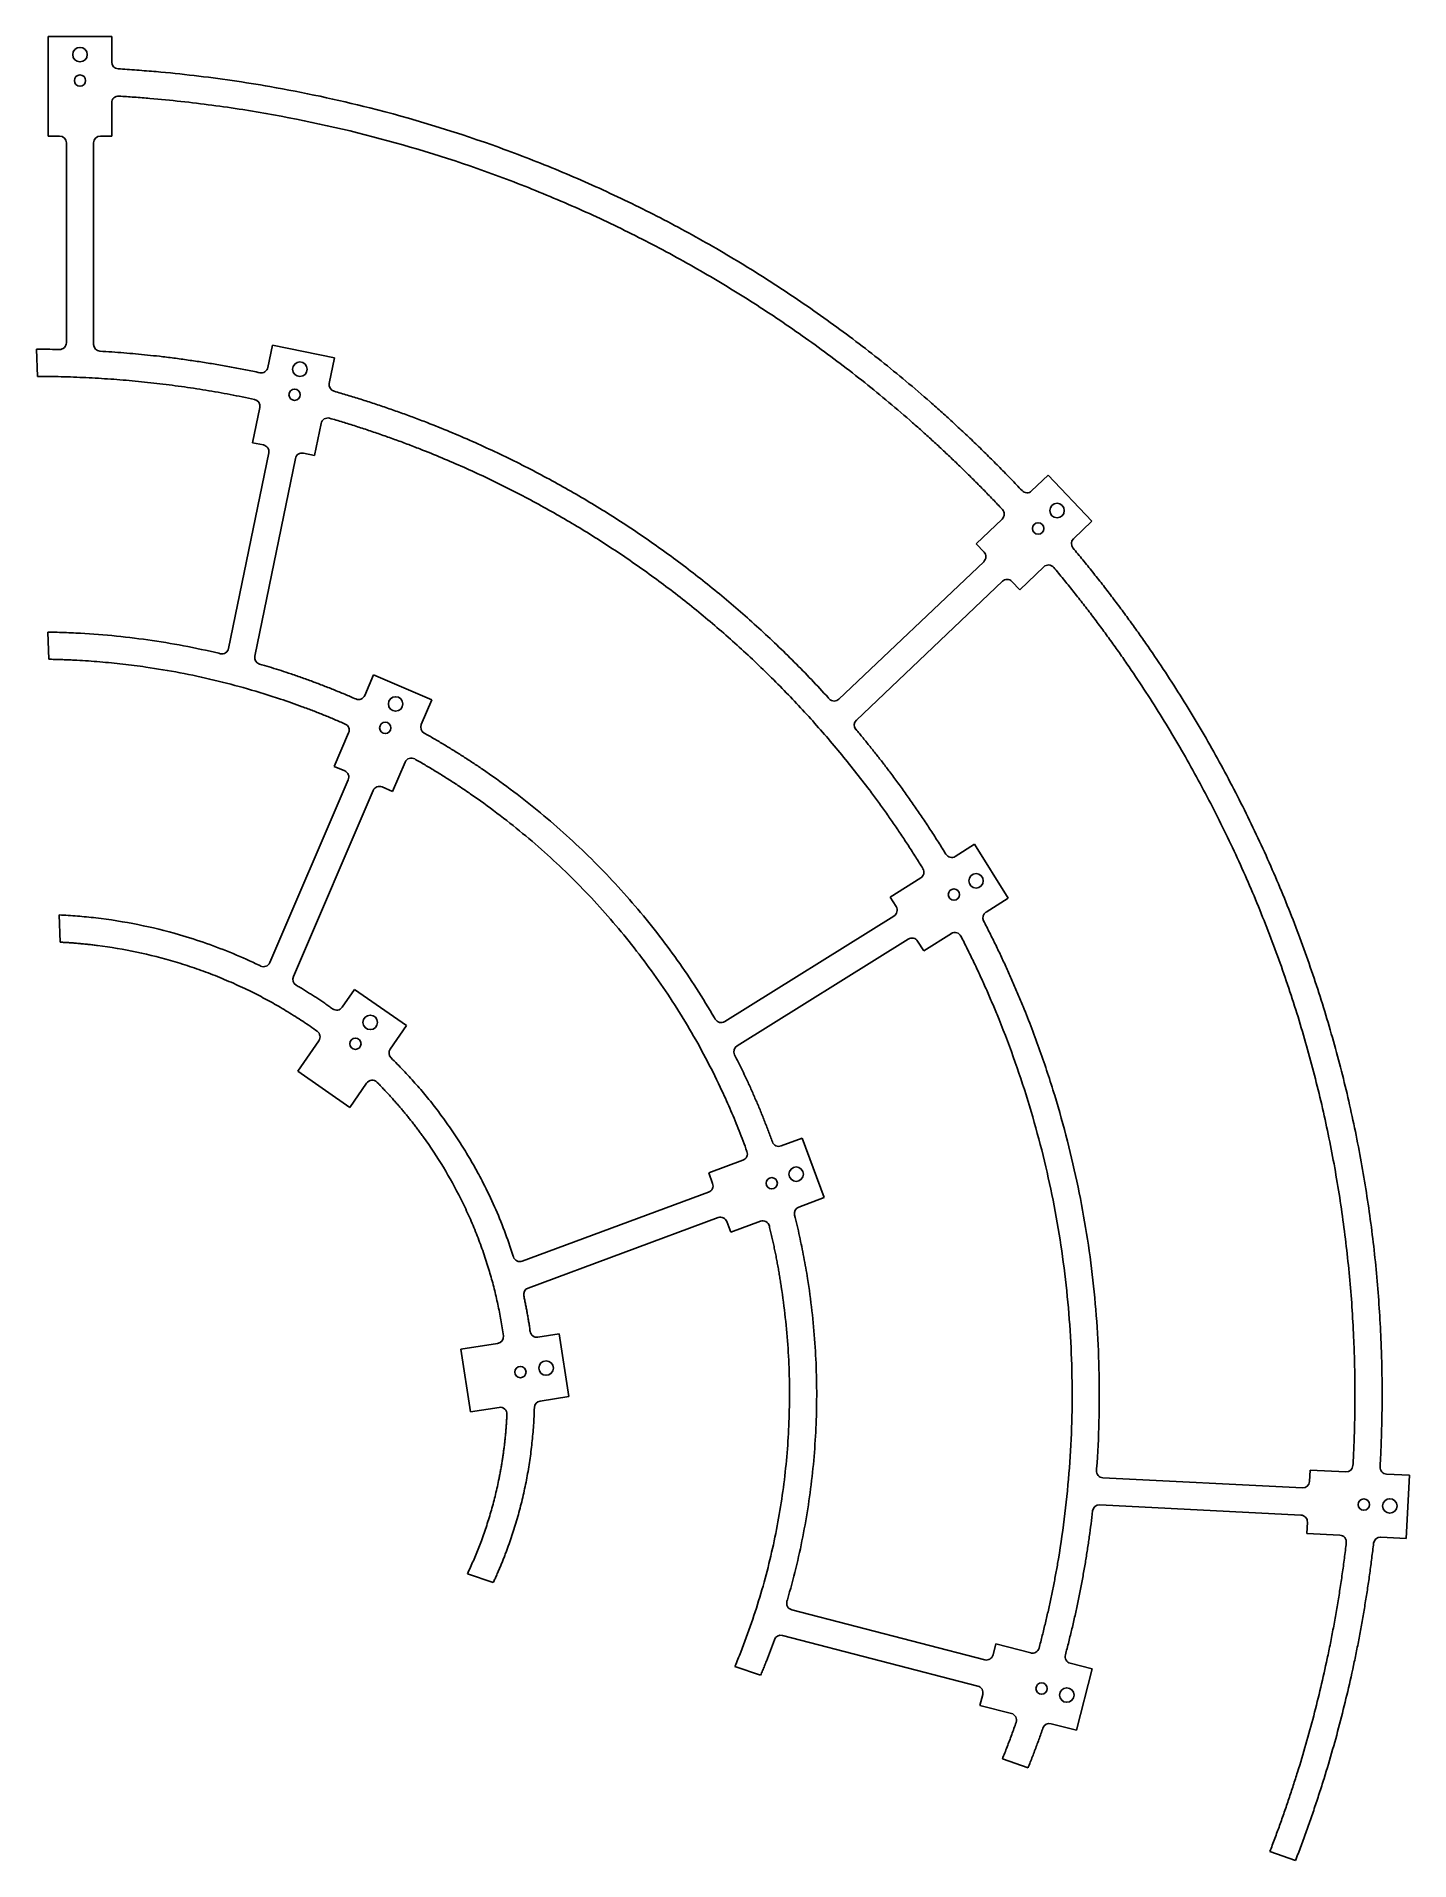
# Model space of a CAD drawing. Header units: millimetres. Extents: x -1 to 29.4, y -9.3 to 31.
import ezdxf

# ---------------------------------------------------------------- set-up
doc = ezdxf.new("R2010")
doc.units = ezdxf.units.MM

msp = doc.modelspace()

# ---------------------------------------------------------------- linework, layer by layer
at = {"color": 7, "linetype": 'Continuous', "lineweight": 25}
for p, q in [((-0.7, 30.975), (-0.7, 28.775)), ((0.7, 30.975), (-0.7, 30.975)), ((0.7, 30.411), (0.7, 30.975)), ((0.7, 28.775), (0.7, 29.509)), ((-0.7, 28.775), (-0.45, 28.775)), ((-0.3, 28.625), (-0.3, 24.215)), ((0.3, 28.625), (0.3, 24.178)), ((0.45, 28.775), (0.7, 28.775)), ((4.251, 24.162), (4.149, 23.668)), ((5.622, 23.88), (4.251, 24.162)), ((-0.961, 24.071), (-0.937, 23.471)), ((5.506, 23.317), (5.622, 23.88)), ((3.968, 22.787), (3.808, 22.007)), ((5.179, 21.725), (5.325, 22.433)), ((4.169, 21.78), (3.283, 17.465)), ((3.808, 22.007), (4.053, 21.957)), ((4.934, 21.775), (5.179, 21.725)), ((4.757, 21.659), (3.86, 17.295)), ((21.383, 21.292), (21.015, 20.942)), ((22.348, 20.277), (21.383, 21.292)), ((20.363, 20.322), (19.789, 19.776)), ((21.938, 19.888), (22.348, 20.277)), ((19.789, 19.776), (19.964, 19.593)), ((19.958, 19.38), (16.76, 16.345)), ((20.369, 18.948), (17.145, 15.884)), ((20.581, 18.943), (20.753, 18.762)), ((20.753, 18.762), (21.285, 19.267)), ((-0.712, 17.826), (-0.688, 17.225)), ((6.483, 16.883), (6.287, 16.427)), ((7.77, 16.331), (6.483, 16.883)), ((7.536, 15.786), (7.77, 16.331)), ((5.932, 15.6), (5.616, 14.861)), ((6.902, 14.309), (7.179, 14.954)), ((5.924, 14.566), (4.192, 10.529)), ((5.616, 14.861), (5.845, 14.763)), ((6.475, 14.329), (4.712, 10.22)), ((6.672, 14.408), (6.902, 14.309)), ((19.757, 13.14), (19.329, 12.873)), ((20.498, 11.952), (19.757, 13.14)), ((18.566, 12.397), (17.89, 11.976)), ((17.89, 11.976), (18.022, 11.764)), ((20.008, 11.646), (20.498, 11.952)), ((-0.463, 11.582), (-0.438, 10.98)), ((17.974, 11.557), (14.237, 9.228)), ((18.292, 11.048), (14.509, 8.69)), ((18.498, 11), (18.631, 10.788)), ((18.631, 10.788), (19.242, 11.169)), ((6.063, 9.937), (5.79, 9.544)), ((7.213, 9.137), (6.063, 9.937)), ((6.851, 8.618), (7.213, 9.137)), ((5.275, 8.805), (4.807, 8.131)), ((4.807, 8.131), (5.956, 7.332)), ((5.956, 7.332), (6.329, 7.868)), ((15.947, 6.653), (15.483, 6.481)), ((16.433, 5.34), (15.947, 6.653)), ((14.639, 6.168), (13.884, 5.889)), ((13.884, 5.889), (13.971, 5.655)), ((13.882, 5.462), (9.766, 3.937)), ((15.874, 5.133), (16.433, 5.34)), ((14.091, 4.899), (9.894, 3.345)), ((14.284, 4.811), (14.37, 4.576)), ((14.37, 4.576), (15.025, 4.818)), ((9.223, 2.121), (8.408, 1.996)), ((10.583, 2.33), (10.112, 2.258)), ((10.795, 0.946), (10.583, 2.33)), ((8.408, 1.996), (8.62, 0.613)), ((10.161, 0.849), (10.795, 0.946)), ((8.62, 0.613), (9.255, 0.71)), ((27.163, -0.677), (27.15, -0.927)), ((27.954, -0.717), (27.163, -0.677)), ((29.36, -0.788), (28.853, -0.763)), ((29.289, -2.186), (29.36, -0.788)), ((26.993, -1.069), (22.589, -0.845)), ((26.963, -1.668), (22.519, -1.443)), ((27.105, -1.825), (27.092, -2.075)), ((27.092, -2.075), (27.822, -2.112)), ((28.723, -2.158), (29.289, -2.186)), ((8.556, -2.963), (9.126, -3.16)), ((19.979, -4.863), (15.717, -3.759)), ((19.829, -5.444), (15.513, -4.326)), ((20.225, -4.513), (20.162, -4.755)), ((20.996, -4.713), (20.225, -4.513)), ((14.463, -5.008), (15.031, -5.205)), ((22.354, -5.065), (21.868, -4.939)), ((22.003, -6.42), (22.354, -5.065)), ((19.936, -5.627), (19.874, -5.869)), ((19.874, -5.869), (20.569, -6.049)), ((21.444, -6.275), (22.003, -6.42)), ((20.369, -7.053), (20.937, -7.25)), ((26.275, -9.098), (26.842, -9.295))]:
    msp.add_line(p, q, dxfattribs=at)
for centre, radius in [((0, 30.575), 0.16), ((0, 30), 0.125), ((4.856, 23.629), 0.16), ((4.74, 23.066), 0.125), ((21.576, 20.509), 0.16), ((21.159, 20.113), 0.125), ((6.969, 16.239), 0.16), ((6.742, 15.711), 0.125), ((19.788, 12.334), 0.16), ((19.3, 12.03), 0.125), ((6.409, 9.209), 0.16), ((6.081, 8.737), 0.125), ((15.276, 5.658), 0.125), ((15.815, 5.858), 0.16), ((9.725, 1.49), 0.125), ((10.293, 1.577), 0.16), ((28.351, -1.438), 0.125), ((28.925, -1.467), 0.16), ((21.235, -5.498), 0.125), ((21.792, -5.642), 0.16)]:
    msp.add_circle(centre, radius, dxfattribs=at)
for centre, start, end in [((0.85, 30.411), 180, 266.4946), ((0.85, 29.509), 86.3705, 180), ((-0.45, 28.625), 0, 90), ((0.45, 28.625), 90, 180), ((-0.45, 24.215), 268.7134, 0), ((0.45, 24.178), 180, 266.5766), ((4.002, 23.698), 258.0431, 348.3875), ((3.821, 22.817), 348.3875, 78.0297), ((5.653, 23.287), 168.3875, 253.9797), ((5.471, 22.403), 73.8072, 168.3875), ((4.022, 21.81), 348.3875, 78.3875), ((4.904, 21.629), 78.3875, 168.3875), ((20.912, 21.051), 223.2704, 313.5482), ((20.26, 20.431), 313.5482, 43.2617), ((22.042, 19.779), 133.5482, 219.9791), ((19.855, 19.489), 313.5043, 43.5482), ((20.472, 18.84), 43.5482, 133.5485), ((21.388, 19.158), 39.867, 133.5482), ((3.136, 17.495), 256.6372, 348.3875), ((4.007, 17.265), 168.3875, 253.7231), ((6.15, 16.486), 246.3099, 336.7746), ((16.657, 16.454), 222.2155, 313.5043), ((5.795, 15.659), 336.7746, 66.2848), ((7.674, 15.727), 156.7746, 240.7361), ((17.249, 15.775), 133.5485, 220.0091), ((7.317, 14.895), 60.4059, 156.7746), ((5.786, 14.625), 336.7746, 66.7746), ((6.613, 14.27), 66.7746, 156.7746), ((19.25, 13), 211.5829, 301.9359), ((18.486, 12.524), 301.936, 31.5686), ((17.895, 11.685), 301.9359, 31.9359), ((20.087, 11.519), 121.9359, 207.3715), ((18.371, 10.921), 31.9359, 121.936), ((19.321, 11.042), 27.1862, 121.936), ((4.054, 10.588), 244.0371, 336.7746), ((4.85, 10.161), 156.7746, 239.4385), ((5.666, 9.629), 234.4391, 325.1619), ((14.158, 9.355), 210.1038, 301.9359), ((5.152, 8.891), 325.1619, 54.3755), ((6.974, 8.533), 145.1619, 225.5809), ((14.589, 8.563), 121.936, 207.0499), ((6.452, 7.782), 44.7165, 145.1619), ((15.431, 6.622), 199.8353, 290.3239), ((14.587, 6.309), 290.3239, 19.8077), ((13.83, 5.602), 290.3239, 20.3239), ((14.143, 4.758), 20.3239, 110.3239), ((15.926, 4.992), 110.3239, 193.9957), ((15.077, 4.678), 13.6314, 110.3239), ((9.714, 4.078), 197.3791, 290.3239), ((9.946, 3.204), 110.3239, 192.4229), ((9.2, 2.269), 278.7107, 7.8604), ((10.09, 2.406), 187.9344, 278.7107), ((10.184, 0.7), 98.7107, 178.3684), ((9.278, 0.562), 357.3506, 98.7107), ((22.597, -0.696), 175.7185, 267.0968), ((27.961, -0.567), 267.0964, 356.801), ((28.86, -0.613), 176.8102, 267.0964), ((27.001, -0.919), 267.0968, 357.0964), ((22.511, -1.592), 87.0968, 173.4293), ((26.955, -1.818), 357.0964, 87.0968), ((27.815, -2.262), 353.3094, 87.0964), ((28.715, -2.308), 87.0964, 173.4281), ((15.755, -3.614), 163.5568, 255.4842), ((15.475, -4.472), 75.4842, 160.3543), ((20.017, -4.718), 255.4842, 345.4842), ((21.034, -4.568), 255.4842, 345.1029), ((21.905, -4.794), 165.1183, 255.4842), ((19.791, -5.589), 345.4842, 75.4842), ((20.532, -6.194), 340.5565, 75.4842), ((21.406, -6.42), 75.4842, 160.7555)]:
    msp.add_arc(centre, 0.15, start, end, dxfattribs=at)
for points, knots in [([(20.803, 20.948), (20.762, 20.991), (20.682, 21.076), (20.56, 21.204), (20.437, 21.33), (20.313, 21.456), (20.189, 21.581), (20.064, 21.705), (19.938, 21.829), (19.812, 21.952), (19.685, 22.074), (19.557, 22.195), (19.428, 22.315), (19.299, 22.435), (19.169, 22.554), (19.038, 22.673), (18.906, 22.79), (18.642, 23.023), (18.24, 23.367), (17.694, 23.813), (17.137, 24.246), (16.381, 24.805), (15.412, 25.47), (14.212, 26.212), (12.978, 26.897), (11.714, 27.522), (10.421, 28.087), (8.664, 28.758), (6.592, 29.386), (4.66, 29.798), (3.36, 30.006), (2.521, 30.116), (1.891, 30.181), (1.469, 30.216), (1.256, 30.233), (1.046, 30.248), (0.908, 30.257), (0.841, 30.261)], [0, 0, 0, 0, 0.007819, 0.015636, 0.023452, 0.031267, 0.039081, 0.046894, 0.054708, 0.062521, 0.070334, 0.078148, 0.085963, 0.093779, 0.101596, 0.109415, 0.117236, 0.125059, 0.156317, 0.187566, 0.218825, 0.250111, 0.312603, 0.375149, 0.437644, 0.500184, 0.562686, 0.625215, 0.750208, 0.850211, 0.887728, 0.92523, 0.962705, 0.971957, 0.981616, 0.991084, 1, 1, 1, 1]), ([(0.859, 29.659), (0.915, 29.655), (1.027, 29.648), (1.256, 29.631), (1.658, 29.6), (2.23, 29.543), (2.915, 29.461), (4.279, 29.263), (6.308, 28.847), (8.508, 28.177), (10.225, 27.518), (11.488, 26.965), (12.724, 26.352), (13.929, 25.682), (15.101, 24.956), (16.049, 24.305), (16.787, 23.758), (17.331, 23.335), (17.865, 22.899), (18.292, 22.533), (18.616, 22.245), (18.843, 22.04), (19.068, 21.831), (19.291, 21.621), (19.511, 21.408), (19.729, 21.193), (19.945, 20.976), (20.158, 20.756), (20.299, 20.608), (20.369, 20.534)], [0, 0, 0, 0, 0.0075067, 0.0153577, 0.031143, 0.062369, 0.0936307, 0.1248978, 0.2498971, 0.3748926, 0.4374169, 0.4999183, 0.5624496, 0.62494, 0.6874733, 0.7499575, 0.7812343, 0.8124851, 0.8437277, 0.8749796, 0.8888811, 0.9027764, 0.916667, 0.9305546, 0.9444405, 0.9583265, 0.972214, 0.9861047, 1, 1, 1, 1]), ([(-0.453, 24.065), (-0.466, 24.065), (-0.556, 24.067), (-0.726, 24.07), (-0.883, 24.07), (-0.961, 24.071)], [0, 0, 0, 0, 0.072096, 0.536085, 1, 1, 1, 1]), ([(3.971, 23.552), (3.919, 23.563), (3.814, 23.585), (3.657, 23.616), (3.499, 23.647), (3.341, 23.676), (3.183, 23.705), (3.025, 23.732), (2.867, 23.759), (2.708, 23.784), (2.549, 23.808), (2.39, 23.831), (2.231, 23.854), (2.072, 23.875), (1.912, 23.895), (1.719, 23.918), (1.491, 23.942), (1.229, 23.968), (0.966, 23.991), (0.704, 24.011), (0.529, 24.022), (0.441, 24.028)], [0, 0, 0, 0, 0.045038, 0.09007, 0.135097, 0.180122, 0.225147, 0.270174, 0.315205, 0.360242, 0.405287, 0.450341, 0.495408, 0.540489, 0.585586, 0.630701, 0.704595, 0.778463, 0.852314, 0.926157, 1, 1, 1, 1]), ([(-0.937, 23.471), (-0.887, 23.471), (-0.785, 23.47), (-0.633, 23.468), (-0.35, 23.463), (0.064, 23.449), (0.61, 23.418), (1.154, 23.374), (1.607, 23.327), (1.968, 23.283), (2.239, 23.247), (2.51, 23.208), (2.779, 23.165), (3.048, 23.12), (3.317, 23.071), (3.585, 23.019), (3.763, 22.982), (3.852, 22.964)], [0, 0, 0, 0, 0.031483, 0.062969, 0.094459, 0.207692, 0.320857, 0.434017, 0.547232, 0.603899, 0.66053, 0.717133, 0.773716, 0.830286, 0.886852, 0.943421, 1, 1, 1, 1]), ([(16.545, 16.353), (16.537, 16.362), (16.286, 16.639), (15.779, 17.17), (14.995, 17.919), (14.178, 18.63), (13.329, 19.303), (12.449, 19.936), (11.541, 20.527), (10.606, 21.076), (9.808, 21.498), (9.158, 21.812), (8.665, 22.037), (8.168, 22.251), (7.737, 22.424), (7.375, 22.562), (7.085, 22.668), (6.793, 22.771), (6.5, 22.87), (6.205, 22.965), (5.909, 23.056), (5.711, 23.114), (5.612, 23.143)], [0, 0, 0, 0, 0.00284, 0.085931, 0.169048, 0.252118, 0.335251, 0.418305, 0.501447, 0.584533, 0.667632, 0.709158, 0.750683, 0.792229, 0.833817, 0.857555, 0.881287, 0.905017, 0.928749, 0.952488, 0.976237, 1, 1, 1, 1]), ([(5.513, 22.547), (5.561, 22.533), (5.658, 22.505), (5.802, 22.461), (5.945, 22.417), (6.089, 22.372), (6.232, 22.326), (6.374, 22.279), (6.517, 22.231), (6.659, 22.182), (6.8, 22.132), (6.942, 22.081), (7.083, 22.03), (7.224, 21.977), (7.364, 21.924), (7.784, 21.761), (8.478, 21.471), (9.428, 21.021), (10.358, 20.528), (11.264, 19.993), (12.144, 19.417), (12.997, 18.801), (13.82, 18.147), (14.613, 17.455), (15.372, 16.728), (15.977, 16.093), (16.442, 15.568), (16.782, 15.167), (17.112, 14.758), (17.387, 14.401), (17.611, 14.099), (17.786, 13.856), (17.959, 13.61), (18.128, 13.361), (18.293, 13.111), (18.456, 12.858), (18.561, 12.688), (18.614, 12.603)], [0, 0, 0, 0, 0.00894, 0.017877, 0.026812, 0.035744, 0.044674, 0.053604, 0.062532, 0.071459, 0.080386, 0.089313, 0.098241, 0.107169, 0.116098, 0.12503, 0.187564, 0.250039, 0.312546, 0.375046, 0.437577, 0.500048, 0.562567, 0.625042, 0.687541, 0.750026, 0.781307, 0.812554, 0.843784, 0.875013, 0.892882, 0.910741, 0.928594, 0.946443, 0.964291, 0.982143, 1, 1, 1, 1]), ([(28.71, -0.604), (28.713, -0.547), (28.72, -0.433), (28.728, -0.262), (28.735, -0.091), (28.74, 0.08), (28.745, 0.251), (28.749, 0.422), (28.752, 0.593), (28.754, 0.764), (28.755, 0.935), (28.755, 1.106), (28.754, 1.277), (28.751, 1.448), (28.748, 1.619), (28.744, 1.791), (28.739, 1.962), (28.726, 2.304), (28.7, 2.817), (28.648, 3.499), (28.581, 4.181), (28.469, 5.087), (28.289, 6.214), (28.01, 7.554), (27.667, 8.881), (27.262, 10.189), (26.797, 11.477), (26.271, 12.741), (25.686, 13.98), (25.151, 14.988), (24.696, 15.779), (24.34, 16.363), (23.971, 16.94), (23.652, 17.413), (23.39, 17.787), (23.191, 18.065), (22.988, 18.341), (22.783, 18.614), (22.574, 18.885), (22.361, 19.153), (22.146, 19.42), (22, 19.595), (21.927, 19.683)], [0, 0, 0, 0, 0.007816, 0.01563, 0.023443, 0.031255, 0.039067, 0.046877, 0.054688, 0.062499, 0.07031, 0.078122, 0.085934, 0.093748, 0.101564, 0.109381, 0.1172, 0.125021, 0.156277, 0.187519, 0.218766, 0.250036, 0.312516, 0.375037, 0.437508, 0.500034, 0.56251, 0.625027, 0.687511, 0.750015, 0.781264, 0.8125, 0.843743, 0.875009, 0.89063, 0.906248, 0.921864, 0.937481, 0.953101, 0.968726, 0.984359, 1, 1, 1, 1]), ([(21.503, 19.254), (21.539, 19.211), (21.61, 19.126), (21.716, 18.996), (21.822, 18.866), (21.927, 18.736), (22.03, 18.604), (22.133, 18.473), (22.236, 18.34), (22.337, 18.208), (22.438, 18.074), (22.538, 17.94), (22.637, 17.806), (22.735, 17.67), (22.833, 17.535), (22.93, 17.398), (23.026, 17.262), (23.216, 16.987), (23.496, 16.57), (23.856, 16.006), (24.202, 15.434), (24.646, 14.661), (25.168, 13.675), (25.737, 12.464), (26.249, 11.228), (26.703, 9.969), (27.097, 8.691), (27.43, 7.395), (27.703, 6.085), (27.877, 4.984), (27.986, 4.099), (28.052, 3.433), (28.102, 2.766), (28.13, 2.21), (28.145, 1.764), (28.152, 1.43), (28.155, 1.095), (28.155, 0.761), (28.15, 0.427), (28.141, 0.093), (28.129, -0.242), (28.117, -0.464), (28.111, -0.576)], [0, 0, 0, 0, 0.007824, 0.015645, 0.023464, 0.031281, 0.039096, 0.04691, 0.054722, 0.062534, 0.070344, 0.078155, 0.085965, 0.093775, 0.101585, 0.109396, 0.117208, 0.125021, 0.156291, 0.187539, 0.218781, 0.250036, 0.312544, 0.375037, 0.437553, 0.500035, 0.562556, 0.625028, 0.687541, 0.750016, 0.781279, 0.81252, 0.843758, 0.875009, 0.890646, 0.906274, 0.921896, 0.937515, 0.953133, 0.968752, 0.984373, 1, 1, 1, 1]), ([(3.101, 17.349), (3.089, 17.352), (2.819, 17.416), (2.286, 17.529), (1.499, 17.659), (0.707, 17.753), (0.107, 17.797), (-0.297, 17.815), (-0.504, 17.822), (-0.643, 17.825), (-0.712, 17.826)], [0, 0, 0, 0, 0.009446, 0.216602, 0.423889, 0.630974, 0.838297, 0.892203, 0.946102, 1, 1, 1, 1]), ([(-0.688, 17.225), (-0.647, 17.225), (-0.564, 17.223), (-0.441, 17.219), (-0.317, 17.215), (-0.194, 17.21), (0.058, 17.197), (0.439, 17.171), (0.947, 17.121), (1.537, 17.045), (2.209, 16.933), (2.958, 16.773), (3.698, 16.579), (4.267, 16.403), (4.669, 16.265), (4.909, 16.179), (5.148, 16.089), (5.385, 15.995), (5.621, 15.898), (5.777, 15.83), (5.855, 15.796)], [0, 0, 0, 0, 0.018326, 0.036651, 0.054976, 0.073303, 0.091633, 0.167401, 0.243086, 0.318758, 0.432337, 0.545853, 0.659477, 0.772926, 0.810798, 0.848648, 0.886484, 0.924316, 0.962152, 1, 1, 1, 1]), ([(6.089, 16.349), (6.049, 16.366), (5.967, 16.402), (5.845, 16.454), (5.722, 16.505), (5.599, 16.555), (5.476, 16.604), (5.352, 16.652), (5.227, 16.7), (5.103, 16.746), (4.978, 16.792), (4.852, 16.836), (4.727, 16.88), (4.573, 16.932), (4.39, 16.992), (4.178, 17.058), (4.036, 17.1), (3.965, 17.121)], [0, 0, 0, 0, 0.058817, 0.117622, 0.176416, 0.235205, 0.29399, 0.352776, 0.411566, 0.470363, 0.529171, 0.587993, 0.646833, 0.705693, 0.803786, 0.901883, 1, 1, 1, 1]), ([(14.028, 9.28), (14.022, 9.29), (13.889, 9.519), (13.618, 9.96), (13.194, 10.587), (12.742, 11.194), (12.263, 11.781), (11.759, 12.345), (11.229, 12.887), (10.677, 13.405), (10.102, 13.897), (9.506, 14.364), (9.027, 14.706), (8.678, 14.94), (8.466, 15.078), (8.253, 15.212), (8.037, 15.343), (7.82, 15.472), (7.674, 15.555), (7.6, 15.596)], [0, 0, 0, 0, 0.004009, 0.086998, 0.1700437, 0.2530062, 0.33606, 0.4190154, 0.5020621, 0.585048, 0.6680514, 0.7509786, 0.8340253, 0.861695, 0.8893539, 0.917008, 0.9446631, 0.9723251, 1, 1, 1, 1]), ([(19.122, 12.922), (19.095, 12.966), (19.041, 13.054), (18.958, 13.185), (18.875, 13.315), (18.791, 13.445), (18.706, 13.574), (18.62, 13.703), (18.534, 13.831), (18.446, 13.959), (18.358, 14.086), (18.268, 14.212), (18.178, 14.338), (18.087, 14.463), (17.995, 14.588), (17.884, 14.737), (17.753, 14.909), (17.602, 15.104), (17.448, 15.297), (17.292, 15.489), (17.187, 15.616), (17.134, 15.679)], [0, 0, 0, 0, 0.045509, 0.091009, 0.136501, 0.181988, 0.227471, 0.272953, 0.318435, 0.36392, 0.409409, 0.454906, 0.500411, 0.545927, 0.591456, 0.637, 0.7096, 0.782191, 0.854783, 0.927383, 1, 1, 1, 1]), ([(7.391, 15.025), (7.429, 15.004), (7.505, 14.96), (7.619, 14.893), (7.733, 14.826), (7.845, 14.758), (7.958, 14.689), (8.069, 14.619), (8.18, 14.548), (8.291, 14.476), (8.401, 14.404), (8.51, 14.33), (8.782, 14.144), (9.21, 13.835), (9.779, 13.386), (10.327, 12.912), (10.854, 12.414), (11.359, 11.893), (11.84, 11.351), (12.297, 10.788), (12.728, 10.206), (13.133, 9.605), (13.511, 8.986), (13.86, 8.351), (14.11, 7.846), (14.277, 7.48), (14.374, 7.258), (14.468, 7.036), (14.558, 6.812), (14.645, 6.587), (14.7, 6.436), (14.728, 6.36)], [0, 0, 0, 0, 0.011375, 0.022747, 0.034116, 0.045483, 0.056848, 0.068213, 0.079578, 0.090944, 0.102311, 0.11368, 0.125052, 0.18761, 0.250081, 0.31259, 0.375098, 0.437632, 0.500101, 0.562624, 0.625091, 0.6876, 0.750071, 0.812608, 0.875036, 0.895875, 0.916702, 0.937524, 0.958344, 0.979168, 1, 1, 1, 1]), ([(3.988, 10.454), (3.978, 10.459), (3.779, 10.555), (3.385, 10.732), (2.797, 10.957), (2.098, 11.181), (1.282, 11.381), (0.593, 11.49), (0.145, 11.538), (-0.057, 11.556), (-0.26, 11.571), (-0.395, 11.578), (-0.463, 11.582)], [0, 0, 0, 0, 0.007707, 0.143657, 0.279629, 0.416051, 0.61983, 0.824172, 0.868152, 0.912107, 0.956052, 1, 1, 1, 1]), ([(22.447, -0.684), (22.448, -0.672), (22.475, -0.313), (22.51, 0.393), (22.513, 1.436), (22.469, 2.478), (22.376, 3.517), (22.236, 4.55), (22.048, 5.576), (21.813, 6.592), (21.532, 7.596), (21.206, 8.587), (20.923, 9.329), (20.714, 9.833), (20.596, 10.107), (20.475, 10.379), (20.35, 10.649), (20.222, 10.918), (20.09, 11.185), (20, 11.362), (19.954, 11.45)], [0, 0, 0, 0, 0.002948, 0.08602, 0.169141, 0.252183, 0.335326, 0.418407, 0.501508, 0.58455, 0.667679, 0.750739, 0.833837, 0.857573, 0.881302, 0.90503, 0.928759, 0.952495, 0.97624, 1, 1, 1, 1]), ([(-0.438, 10.98), (-0.404, 10.978), (-0.335, 10.974), (-0.231, 10.968), (-0.128, 10.96), (-0.025, 10.951), (0.078, 10.942), (0.182, 10.931), (0.285, 10.919), (0.644, 10.875), (1.255, 10.773), (1.965, 10.593), (2.522, 10.414), (2.934, 10.264), (3.339, 10.096), (3.663, 9.946), (3.911, 9.823), (4.084, 9.732), (4.255, 9.639), (4.424, 9.542), (4.591, 9.442), (4.756, 9.339), (4.919, 9.234), (5.081, 9.125), (5.187, 9.05), (5.24, 9.012)], [0, 0, 0, 0, 0.017021, 0.034039, 0.051056, 0.068072, 0.08509, 0.102111, 0.119136, 0.136167, 0.280366, 0.424183, 0.496372, 0.568347, 0.64023, 0.712145, 0.744259, 0.776315, 0.808324, 0.840296, 0.872243, 0.904175, 0.936105, 0.968043, 1, 1, 1, 1]), ([(19.454, 11.11), (19.478, 11.064), (19.525, 10.971), (19.595, 10.832), (19.664, 10.693), (19.731, 10.553), (19.798, 10.412), (19.864, 10.271), (19.928, 10.13), (19.992, 9.988), (20.055, 9.846), (20.117, 9.703), (20.177, 9.56), (20.237, 9.416), (20.404, 9.008), (20.66, 8.329), (20.974, 7.368), (21.244, 6.394), (21.47, 5.408), (21.65, 4.413), (21.784, 3.411), (21.872, 2.404), (21.914, 1.394), (21.909, 0.383), (21.857, -0.627), (21.759, -1.633), (21.649, -2.395), (21.558, -2.917), (21.504, -3.201), (21.447, -3.484), (21.385, -3.766), (21.32, -4.047), (21.252, -4.327), (21.203, -4.513), (21.179, -4.606)], [0, 0, 0, 0, 0.009628, 0.019253, 0.028875, 0.038494, 0.048111, 0.057726, 0.067341, 0.076954, 0.086568, 0.096182, 0.105796, 0.115412, 0.125029, 0.187546, 0.250042, 0.312579, 0.375053, 0.437559, 0.500056, 0.562587, 0.625048, 0.687557, 0.750032, 0.812537, 0.875014, 0.892893, 0.91076, 0.928616, 0.946464, 0.964309, 0.982153, 1, 1, 1, 1]), ([(5.579, 9.507), (5.55, 9.528), (5.492, 9.569), (5.404, 9.63), (5.316, 9.69), (5.227, 9.749), (5.137, 9.807), (5.047, 9.865), (4.957, 9.921), (4.865, 9.977), (4.804, 10.013), (4.774, 10.032)], [0, 0, 0, 0, 0.111202, 0.222357, 0.333475, 0.444568, 0.555644, 0.666715, 0.777791, 0.888882, 1, 1, 1, 1]), ([(15.29, 6.571), (15.275, 6.61), (15.246, 6.689), (15.202, 6.808), (15.157, 6.926), (15.111, 7.043), (15.064, 7.16), (15.017, 7.277), (14.968, 7.393), (14.919, 7.51), (14.868, 7.625), (14.817, 7.741), (14.765, 7.856), (14.702, 7.991), (14.629, 8.146), (14.543, 8.321), (14.485, 8.437), (14.455, 8.495)], [0, 0, 0, 0, 0.060159, 0.120303, 0.180434, 0.240558, 0.300677, 0.360795, 0.420915, 0.48104, 0.541174, 0.601321, 0.661484, 0.721666, 0.814431, 0.907205, 1, 1, 1, 1]), ([(9.571, 4.033), (9.567, 4.044), (9.506, 4.238), (9.376, 4.611), (9.158, 5.143), (8.931, 5.619), (8.704, 6.041), (8.485, 6.412), (8.251, 6.775), (8.048, 7.062), (7.885, 7.279), (7.767, 7.43), (7.647, 7.579), (7.524, 7.725), (7.398, 7.87), (7.27, 8.012), (7.139, 8.152), (7.006, 8.29), (6.915, 8.38), (6.869, 8.425)], [0, 0, 0, 0, 0.006782, 0.117027, 0.227313, 0.337978, 0.42064, 0.50328, 0.586039, 0.669052, 0.705792, 0.742512, 0.779225, 0.815942, 0.852675, 0.889436, 0.926235, 0.963086, 1, 1, 1, 1]), ([(6.559, 7.888), (6.582, 7.864), (6.629, 7.817), (6.698, 7.745), (6.766, 7.672), (6.834, 7.599), (6.901, 7.525), (6.967, 7.451), (7.033, 7.376), (7.097, 7.3), (7.161, 7.224), (7.224, 7.147), (7.286, 7.07), (7.348, 6.992), (7.408, 6.913), (7.468, 6.834), (7.528, 6.754), (7.723, 6.486), (8.034, 6.015), (8.354, 5.434), (8.582, 4.955), (8.738, 4.589), (8.879, 4.217), (8.982, 3.91), (9.054, 3.67), (9.102, 3.5), (9.147, 3.329), (9.189, 3.157), (9.227, 2.985), (9.262, 2.812), (9.294, 2.639), (9.323, 2.465), (9.34, 2.348), (9.349, 2.29)], [0, 0, 0, 0, 0.015701, 0.031387, 0.047059, 0.062718, 0.078366, 0.094005, 0.109635, 0.125259, 0.140879, 0.156494, 0.172108, 0.187722, 0.203336, 0.218953, 0.234574, 0.250201, 0.375375, 0.500216, 0.562883, 0.625361, 0.687752, 0.750161, 0.778042, 0.805872, 0.833659, 0.861412, 0.889141, 0.916855, 0.944563, 0.972275, 1, 1, 1, 1]), ([(15.611, -3.572), (15.614, -3.56), (15.685, -3.32), (15.812, -2.847), (15.967, -2.148), (16.09, -1.442), (16.182, -0.731), (16.242, -0.017), (16.271, 0.699), (16.268, 1.415), (16.234, 2.131), (16.168, 2.844), (16.093, 3.396), (16.028, 3.789), (15.985, 4.024), (15.939, 4.258), (15.89, 4.491), (15.838, 4.724), (15.8, 4.879), (15.781, 4.956)], [0, 0, 0, 0, 0.004191, 0.087163, 0.170043, 0.252997, 0.336191, 0.41915, 0.502166, 0.585101, 0.668123, 0.751042, 0.834062, 0.861729, 0.889384, 0.917033, 0.944681, 0.972335, 1, 1, 1, 1]), ([(15.223, 4.713), (15.232, 4.673), (15.252, 4.592), (15.28, 4.471), (15.307, 4.349), (15.332, 4.228), (15.358, 4.106), (15.382, 3.984), (15.405, 3.862), (15.427, 3.739), (15.448, 3.617), (15.468, 3.494), (15.516, 3.187), (15.581, 2.693), (15.64, 2.012), (15.67, 1.328), (15.669, 0.644), (15.639, -0.039), (15.559, -0.948), (15.384, -2.076), (15.11, -3.183), (14.833, -4.052), (14.656, -4.533), (14.529, -4.85), (14.485, -4.955), (14.463, -5.008)], [0, 0, 0, 0, 0.01255, 0.025097, 0.037641, 0.050183, 0.062724, 0.075265, 0.087806, 0.100349, 0.112894, 0.125442, 0.137993, 0.207016, 0.275959, 0.344962, 0.413913, 0.482903, 0.551852, 0.689852, 0.827618, 0.896611, 0.965511, 0.98276, 1, 1, 1, 1]), ([(9.941, 2.385), (9.936, 2.418), (9.927, 2.484), (9.912, 2.583), (9.895, 2.681), (9.878, 2.78), (9.86, 2.878), (9.841, 2.976), (9.821, 3.074), (9.807, 3.139), (9.8, 3.172)], [0, 0, 0, 0, 0.125075, 0.250105, 0.375102, 0.500076, 0.625042, 0.750009, 0.874991, 1, 1, 1, 1]), ([(9.428, 0.555), (9.426, 0.523), (9.423, 0.459), (9.417, 0.364), (9.411, 0.269), (9.403, 0.173), (9.394, 0.079), (9.384, -0.016), (9.374, -0.111), (9.362, -0.205), (9.349, -0.3), (9.336, -0.394), (9.321, -0.488), (9.306, -0.581), (9.289, -0.675), (9.272, -0.769), (9.237, -0.948), (9.178, -1.212), (9.087, -1.557), (8.983, -1.898), (8.887, -2.172), (8.807, -2.382), (8.748, -2.529), (8.687, -2.675), (8.623, -2.82), (8.578, -2.915), (8.556, -2.963)], [0, 0, 0, 0, 0.02623, 0.052431, 0.078606, 0.104757, 0.130888, 0.157002, 0.183099, 0.209185, 0.235261, 0.261329, 0.287394, 0.313457, 0.339521, 0.365589, 0.391664, 0.489847, 0.587715, 0.685416, 0.783101, 0.826605, 0.870034, 0.913401, 0.956718, 1, 1, 1, 1]), ([(9.126, -3.16), (9.14, -3.131), (9.167, -3.072), (9.206, -2.984), (9.245, -2.895), (9.283, -2.805), (9.32, -2.716), (9.356, -2.625), (9.391, -2.535), (9.425, -2.444), (9.492, -2.261), (9.586, -1.984), (9.696, -1.609), (9.79, -1.23), (9.857, -0.911), (9.902, -0.655), (9.933, -0.462), (9.959, -0.269), (9.982, -0.075), (10.001, 0.119), (10.016, 0.314), (10.027, 0.509), (10.032, 0.639), (10.034, 0.705)], [0, 0, 0, 0, 0.024231, 0.048472, 0.072723, 0.096988, 0.121269, 0.145568, 0.169889, 0.194232, 0.218602, 0.316136, 0.413675, 0.511374, 0.60939, 0.658145, 0.706882, 0.755621, 0.80438, 0.853179, 0.902036, 0.95097, 1, 1, 1, 1]), ([(21.76, -4.755), (21.773, -4.707), (21.798, -4.611), (21.835, -4.467), (21.871, -4.322), (21.906, -4.177), (21.94, -4.033), (21.973, -3.887), (22.005, -3.742), (22.035, -3.596), (22.066, -3.45), (22.095, -3.304), (22.123, -3.158), (22.15, -3.011), (22.176, -2.864), (22.209, -2.672), (22.247, -2.433), (22.29, -2.147), (22.328, -1.862), (22.351, -1.671), (22.362, -1.575)], [0, 0, 0, 0, 0.045971, 0.091937, 0.137899, 0.183861, 0.229824, 0.27579, 0.321762, 0.367741, 0.413729, 0.459728, 0.505741, 0.551769, 0.597815, 0.643881, 0.732934, 0.821962, 0.910979, 1, 1, 1, 1]), ([(27.964, -2.279), (27.957, -2.337), (27.943, -2.451), (27.921, -2.623), (27.899, -2.794), (27.875, -2.966), (27.85, -3.137), (27.824, -3.308), (27.797, -3.478), (27.769, -3.649), (27.74, -3.819), (27.71, -3.99), (27.678, -4.16), (27.646, -4.329), (27.613, -4.499), (27.578, -4.669), (27.51, -4.993), (27.403, -5.471), (27.246, -6.1), (27.075, -6.726), (26.921, -7.239), (26.793, -7.641), (26.696, -7.935), (26.596, -8.228), (26.492, -8.519), (26.386, -8.809), (26.312, -9.002), (26.275, -9.098)], [0, 0, 0, 0, 0.024573, 0.049138, 0.073698, 0.098252, 0.122802, 0.147348, 0.171892, 0.196435, 0.220976, 0.245518, 0.270062, 0.294607, 0.319156, 0.343709, 0.368267, 0.460372, 0.552414, 0.644445, 0.736513, 0.78047, 0.824403, 0.868317, 0.912218, 0.95611, 1, 1, 1, 1]), ([(26.842, -9.295), (26.863, -9.24), (26.905, -9.132), (26.966, -8.968), (27.027, -8.805), (27.086, -8.641), (27.144, -8.476), (27.201, -8.311), (27.258, -8.146), (27.313, -7.981), (27.367, -7.815), (27.421, -7.648), (27.522, -7.326), (27.665, -6.846), (27.839, -6.205), (27.998, -5.56), (28.119, -5.02), (28.208, -4.586), (28.27, -4.26), (28.329, -3.933), (28.384, -3.606), (28.436, -3.278), (28.483, -2.95), (28.527, -2.62), (28.553, -2.4), (28.566, -2.29)], [0, 0, 0, 0, 0.024119, 0.048238, 0.072359, 0.096481, 0.120606, 0.144735, 0.168869, 0.193009, 0.217155, 0.241309, 0.265471, 0.357289, 0.449073, 0.540873, 0.632739, 0.678655, 0.724556, 0.770449, 0.816339, 0.862233, 0.908137, 0.954058, 1, 1, 1, 1]), ([(15.031, -5.205), (15.045, -5.17), (15.074, -5.101), (15.116, -4.997), (15.175, -4.849), (15.248, -4.658), (15.306, -4.5), (15.334, -4.421)], [0, 0, 0, 0, 0.133613, 0.267265, 0.400963, 0.700475, 1, 1, 1, 1]), ([(20.673, -6.244), (20.657, -6.289), (20.625, -6.38), (20.575, -6.515), (20.525, -6.65), (20.474, -6.785), (20.422, -6.919), (20.387, -7.008), (20.369, -7.053)], [0, 0, 0, 0, 0.166823, 0.333573, 0.500259, 0.666887, 0.833465, 1, 1, 1, 1]), ([(20.937, -7.25), (20.953, -7.208), (20.986, -7.125), (21.034, -7), (21.082, -6.875), (21.129, -6.749), (21.175, -6.624), (21.22, -6.497), (21.25, -6.413), (21.264, -6.371)], [0, 0, 0, 0, 0.142739, 0.285509, 0.428314, 0.571161, 0.714054, 0.856999, 1, 1, 1, 1])]:
    msp.add_open_spline(points, degree=3, knots=knots, dxfattribs=at)

doc.saveas('drawing.dxf')
